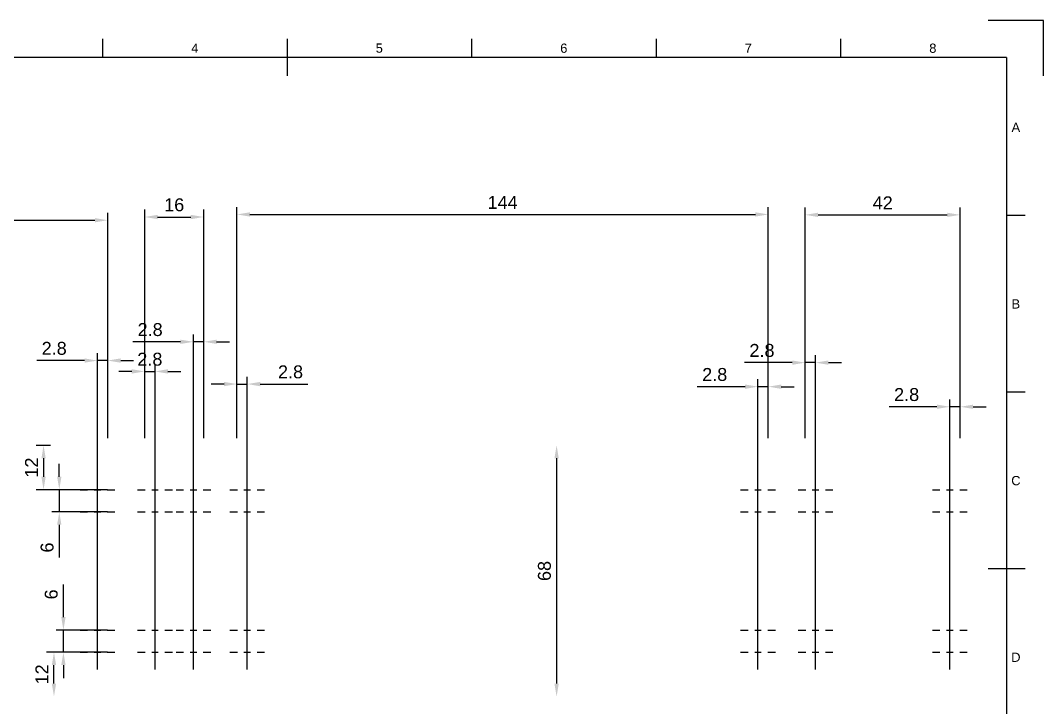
# Paper-space layout 'シート1' of a CAD drawing. Header units: millimetres. Extents: x 0 to 420, y 0 to 297.
# Drawn here: x 142.8 to 420, y 111 to 297 of the extents above; entities that cross this region are included whole.
import ezdxf
from ezdxf.enums import TextEntityAlignment as Align

# ---------------------------------------------------------------- set-up
doc = ezdxf.new("R2010")
doc.units = ezdxf.units.MM
doc.header["$LTSCALE"] = 0.75
doc.linetypes.add('CENTER2', pattern=[28.575, 19.05, -3.175, 3.175, -3.175])
for name, color, linetype, lineweight in [('Border', 7, 'Continuous', 25), ('Center Lines', 7, 'CENTER2', 25), ('Dimensions', 7, 'Continuous', 25)]:
    doc.layers.add(name, color=color, linetype=linetype, lineweight=lineweight)
doc.styles.add('FusionTitle', font='')
doc.styles.get("Standard").update_dxf_attribs({"font": 'arial.ttf'})
doc.styles.get('FusionTitle').set_extended_font_data('Arial Unicode MS')
doc.dimstyles.new('ISO-25', dxfattribs={"dimtxt": 3.5, "dimasz": 3.5, "dimexe": 2, "dimexo": 2, "dimgap": 1.5, "dimtad": 1, "dimzin": 12, "dimdsep": 46, "dimtxsty": 'Standard', "dimcen": 0, "dimclrd": 256, "dimclre": 256, "dimclrt": 256, "dimazin": 3, "dimtp": 0.1, "dimtm": 0.1, "dimtfac": 0.714, "dimtmove": 0, "dimatfit": 3, "dimfxl": 1, "dimtzin": 12, "dimarcsym": 0})

# ---------------------------------------------------------------- blocks, each defined once
blk = doc.blocks.new('ISO_A3_SHEET')
at = {"layer": 'Border'}
for p, q in [((420, 297), (405, 297)), ((420, 282), (420, 297)), ((165, 292), (165, 287)), ((215, 292), (215, 282)), ((265, 292), (265, 287)), ((315, 292), (315, 287)), ((365, 292), (365, 287)), ((410, 287), (20, 287)), ((410, 287), (410, 10)), ((415, 244.16666), (410, 244.16666)), ((415, 196.33333), (410, 196.33333)), ((415, 148.5), (405, 148.5))]:
    blk.add_line(p, q, dxfattribs=at)
at = {"layer": 'Border', "style": 'FusionTitle'}
for s, p in [('4', (190, 289.5)), ('5', (240, 289.5)), ('6', (290, 289.5)), ('7', (340, 289.5)), ('8', (390, 289.5)), ('A', (412.5, 268.08333)), ('B', (412.5, 220.25)), ('C', (412.5, 172.41667)), ('D', (412.5, 124.58334))]:
    blk.add_text(s, height=2.5, dxfattribs=at).set_placement(p, align=Align.MIDDLE)
blk = doc.blocks.new('*D21')
at = {"layer": 'Defpoints', "color": 0, "transparency": 16777216}
for p in [(397.42, 244.37), (355.42, 181.95), (397.42, 181.95)]:
    blk.add_point(p, dxfattribs=at)
at = {"layer": 'Dimensions', "lineweight": -2, "transparency": 16777216}
for p, q in [((355.42, 183.95), (355.42, 246.37)), ((358.92, 244.37), (393.92, 244.37)), ((397.42, 183.95), (397.42, 246.37))]:
    blk.add_line(p, q, dxfattribs=at)
at = {"layer": 'Dimensions', "transparency": 16777216}
for points in [[(358.92, 244.95), (358.92, 243.79), (355.42, 244.37)], [(393.92, 244.95), (393.92, 243.79), (397.42, 244.37)]]:
    blk.add_solid(points, dxfattribs=at)
at = {"layer": 'Dimensions', "transparency": 16777216, "insert": (376.42, 247.63), "char_height": 3.5, "attachment_point": 5}
blk.add_mtext('42', dxfattribs=at)
blk = doc.blocks.new('*D22')
at = {"layer": 'Defpoints', "color": 0, "transparency": 16777216}
for p in [(345.42, 244.48), (201.42, 181.95), (345.42, 181.95)]:
    blk.add_point(p, dxfattribs=at)
at = {"layer": 'Dimensions', "lineweight": -2, "transparency": 16777216}
for p, q in [((201.42, 183.95), (201.42, 246.48)), ((204.92, 244.48), (341.92, 244.48)), ((345.42, 183.95), (345.42, 246.48))]:
    blk.add_line(p, q, dxfattribs=at)
at = {"layer": 'Dimensions', "transparency": 16777216}
for points in [[(204.92, 245.07), (204.92, 243.9), (201.42, 244.48)], [(341.92, 245.07), (341.92, 243.9), (345.42, 244.48)]]:
    blk.add_solid(points, dxfattribs=at)
at = {"layer": 'Dimensions', "transparency": 16777216, "insert": (273.42, 247.74), "char_height": 3.5, "attachment_point": 5}
blk.add_mtext('144', dxfattribs=at)
blk = doc.blocks.new('*D23')
at = {"layer": 'Defpoints', "color": 0, "transparency": 16777216}
for p in [(192.42, 243.79), (176.42, 181.95), (192.42, 181.95)]:
    blk.add_point(p, dxfattribs=at)
at = {"layer": 'Dimensions', "lineweight": -2, "transparency": 16777216}
for p, q in [((176.42, 183.95), (176.42, 245.79)), ((192.42, 183.95), (192.42, 245.79)), ((179.92, 243.79), (188.92, 243.79))]:
    blk.add_line(p, q, dxfattribs=at)
at = {"layer": 'Dimensions', "transparency": 16777216}
for points in [[(179.92, 244.37), (179.92, 243.2), (176.42, 243.79)], [(188.92, 244.37), (188.92, 243.2), (192.42, 243.79)]]:
    blk.add_solid(points, dxfattribs=at)
at = {"layer": 'Dimensions', "transparency": 16777216, "insert": (184.42, 247.07), "char_height": 3.5, "attachment_point": 5}
blk.add_mtext('16', dxfattribs=at)
blk = doc.blocks.new('*D25')
at = {"layer": 'Defpoints', "color": 0, "transparency": 16777216}
for p in [(166.42, 242.92), (26.42, 181.95), (166.42, 181.95)]:
    blk.add_point(p, dxfattribs=at)
at = {"layer": 'Dimensions', "lineweight": -2, "transparency": 16777216}
for p, q in [((26.42, 183.95), (26.42, 244.92)), ((166.42, 183.95), (166.42, 244.92)), ((29.92, 242.92), (162.92, 242.92))]:
    blk.add_line(p, q, dxfattribs=at)
at = {"layer": 'Dimensions', "transparency": 16777216}
for points in [[(29.92, 243.5), (29.92, 242.34), (26.42, 242.92)], [(162.92, 243.5), (162.92, 242.34), (166.42, 242.92)]]:
    blk.add_solid(points, dxfattribs=at)
at = {"layer": 'Dimensions', "transparency": 16777216, "insert": (96.42, 246.21), "char_height": 3.5, "attachment_point": 5}
blk.add_mtext('140', dxfattribs=at)
blk = doc.blocks.new('*U29')
at = {"layer": 'Center Lines', "color": 0, "ltscale": 0.75, "transparency": 16777216}
for p, q in [((0, 2.68), (0, 4.7)), ((-4.7, 0), (-2.68, 0)), ((2.68, 0), (4.7, 0)), ((0, -4.7), (0, -2.68))]:
    blk.add_line(p, q, dxfattribs=at)
at = {"layer": 'Center Lines', "color": 0, "linetype": 'Continuous', "ltscale": 0.75, "transparency": 16777216}
for p, q in [((-0.89, 0), (0.89, 0)), ((0, -0.89), (0, 0.89))]:
    blk.add_line(p, q, dxfattribs=at)
blk = doc.blocks.new('*U30')
at = {"layer": 'Center Lines', "color": 0, "ltscale": 0.75, "transparency": 16777216}
for p, q in [((0, 2.68), (0, 4.7)), ((-4.7, 0), (-2.68, 0)), ((2.68, 0), (4.7, 0)), ((0, -4.7), (0, -2.68))]:
    blk.add_line(p, q, dxfattribs=at)
at = {"layer": 'Center Lines', "color": 0, "linetype": 'Continuous', "ltscale": 0.75, "transparency": 16777216}
for p, q in [((-0.89, 0), (0.89, 0)), ((0, -0.89), (0, 0.89))]:
    blk.add_line(p, q, dxfattribs=at)
blk = doc.blocks.new('*U31')
at = {"layer": 'Center Lines', "color": 0, "ltscale": 0.75, "transparency": 16777216}
for p, q in [((0, 2.68), (0, 4.7)), ((-4.7, 0), (-2.68, 0)), ((2.68, 0), (4.7, 0)), ((0, -4.7), (0, -2.68))]:
    blk.add_line(p, q, dxfattribs=at)
at = {"layer": 'Center Lines', "color": 0, "linetype": 'Continuous', "ltscale": 0.75, "transparency": 16777216}
for p, q in [((-0.89, 0), (0.89, 0)), ((0, -0.89), (0, 0.89))]:
    blk.add_line(p, q, dxfattribs=at)
blk = doc.blocks.new('*U32')
at = {"layer": 'Center Lines', "color": 0, "ltscale": 0.75, "transparency": 16777216}
for p, q in [((0, 2.68), (0, 4.7)), ((-4.7, 0), (-2.68, 0)), ((2.68, 0), (4.7, 0)), ((0, -4.7), (0, -2.68))]:
    blk.add_line(p, q, dxfattribs=at)
at = {"layer": 'Center Lines', "color": 0, "linetype": 'Continuous', "ltscale": 0.75, "transparency": 16777216}
for p, q in [((-0.89, 0), (0.89, 0)), ((0, -0.89), (0, 0.89))]:
    blk.add_line(p, q, dxfattribs=at)
blk = doc.blocks.new('*U33')
at = {"layer": 'Center Lines', "color": 0, "ltscale": 0.75, "transparency": 16777216}
for p, q in [((0, 2.68), (0, 4.7)), ((-4.7, 0), (-2.68, 0)), ((2.68, 0), (4.7, 0)), ((0, -4.7), (0, -2.68))]:
    blk.add_line(p, q, dxfattribs=at)
at = {"layer": 'Center Lines', "color": 0, "linetype": 'Continuous', "ltscale": 0.75, "transparency": 16777216}
for p, q in [((-0.89, 0), (0.89, 0)), ((0, -0.89), (0, 0.89))]:
    blk.add_line(p, q, dxfattribs=at)
blk = doc.blocks.new('*U34')
at = {"layer": 'Center Lines', "color": 0, "ltscale": 0.75, "transparency": 16777216}
for p, q in [((0, 2.68), (0, 4.7)), ((-4.7, 0), (-2.68, 0)), ((2.68, 0), (4.7, 0)), ((0, -4.7), (0, -2.68))]:
    blk.add_line(p, q, dxfattribs=at)
at = {"layer": 'Center Lines', "color": 0, "linetype": 'Continuous', "ltscale": 0.75, "transparency": 16777216}
for p, q in [((-0.89, 0), (0.89, 0)), ((0, -0.89), (0, 0.89))]:
    blk.add_line(p, q, dxfattribs=at)
blk = doc.blocks.new('*U38')
at = {"layer": 'Center Lines', "color": 0, "ltscale": 0.75, "transparency": 16777216}
for p, q in [((0, 2.68), (0, 4.7)), ((-4.7, 0), (-2.68, 0)), ((2.68, 0), (4.7, 0)), ((0, -4.7), (0, -2.68))]:
    blk.add_line(p, q, dxfattribs=at)
at = {"layer": 'Center Lines', "color": 0, "linetype": 'Continuous', "ltscale": 0.75, "transparency": 16777216}
for p, q in [((-0.89, 0), (0.89, 0)), ((0, -0.89), (0, 0.89))]:
    blk.add_line(p, q, dxfattribs=at)
blk = doc.blocks.new('*U39')
at = {"layer": 'Center Lines', "color": 0, "ltscale": 0.75, "transparency": 16777216}
for p, q in [((0, 2.68), (0, 4.7)), ((-4.7, 0), (-2.68, 0)), ((2.68, 0), (4.7, 0)), ((0, -4.7), (0, -2.68))]:
    blk.add_line(p, q, dxfattribs=at)
at = {"layer": 'Center Lines', "color": 0, "linetype": 'Continuous', "ltscale": 0.75, "transparency": 16777216}
for p, q in [((-0.89, 0), (0.89, 0)), ((0, -0.89), (0, 0.89))]:
    blk.add_line(p, q, dxfattribs=at)
blk = doc.blocks.new('*U40')
at = {"layer": 'Center Lines', "color": 0, "ltscale": 0.75, "transparency": 16777216}
for p, q in [((0, 2.68), (0, 4.7)), ((-4.7, 0), (-2.68, 0)), ((2.68, 0), (4.7, 0)), ((0, -4.7), (0, -2.68))]:
    blk.add_line(p, q, dxfattribs=at)
at = {"layer": 'Center Lines', "color": 0, "linetype": 'Continuous', "ltscale": 0.75, "transparency": 16777216}
for p, q in [((-0.89, 0), (0.89, 0)), ((0, -0.89), (0, 0.89))]:
    blk.add_line(p, q, dxfattribs=at)
blk = doc.blocks.new('*U41')
at = {"layer": 'Center Lines', "color": 0, "ltscale": 0.75, "transparency": 16777216}
for p, q in [((0, 2.68), (0, 4.7)), ((-4.7, 0), (-2.68, 0)), ((2.68, 0), (4.7, 0)), ((0, -4.7), (0, -2.68))]:
    blk.add_line(p, q, dxfattribs=at)
at = {"layer": 'Center Lines', "color": 0, "linetype": 'Continuous', "ltscale": 0.75, "transparency": 16777216}
for p, q in [((-0.89, 0), (0.89, 0)), ((0, -0.89), (0, 0.89))]:
    blk.add_line(p, q, dxfattribs=at)
blk = doc.blocks.new('*U42')
at = {"layer": 'Center Lines', "color": 0, "ltscale": 0.75, "transparency": 16777216}
for p, q in [((0, 2.68), (0, 4.7)), ((-4.7, 0), (-2.68, 0)), ((2.68, 0), (4.7, 0)), ((0, -4.7), (0, -2.68))]:
    blk.add_line(p, q, dxfattribs=at)
at = {"layer": 'Center Lines', "color": 0, "linetype": 'Continuous', "ltscale": 0.75, "transparency": 16777216}
for p, q in [((-0.89, 0), (0.89, 0)), ((0, -0.89), (0, 0.89))]:
    blk.add_line(p, q, dxfattribs=at)
blk = doc.blocks.new('*U43')
at = {"layer": 'Center Lines', "color": 0, "ltscale": 0.75, "transparency": 16777216}
for p, q in [((0, 2.68), (0, 4.7)), ((-4.7, 0), (-2.68, 0)), ((2.68, 0), (4.7, 0)), ((0, -4.7), (0, -2.68))]:
    blk.add_line(p, q, dxfattribs=at)
at = {"layer": 'Center Lines', "color": 0, "linetype": 'Continuous', "ltscale": 0.75, "transparency": 16777216}
for p, q in [((-0.89, 0), (0.89, 0)), ((0, -0.89), (0, 0.89))]:
    blk.add_line(p, q, dxfattribs=at)
blk = doc.blocks.new('*U44')
at = {"layer": 'Center Lines', "color": 0, "ltscale": 0.75, "transparency": 16777216}
for p, q in [((0, 2.68), (0, 4.7)), ((-4.7, 0), (-2.68, 0)), ((2.68, 0), (4.7, 0)), ((0, -4.7), (0, -2.68))]:
    blk.add_line(p, q, dxfattribs=at)
at = {"layer": 'Center Lines', "color": 0, "linetype": 'Continuous', "ltscale": 0.75, "transparency": 16777216}
for p, q in [((-0.89, 0), (0.89, 0)), ((0, -0.89), (0, 0.89))]:
    blk.add_line(p, q, dxfattribs=at)
blk = doc.blocks.new('*U45')
at = {"layer": 'Center Lines', "color": 0, "ltscale": 0.75, "transparency": 16777216}
for p, q in [((0, 2.68), (0, 4.7)), ((-4.7, 0), (-2.68, 0)), ((2.68, 0), (4.7, 0)), ((0, -4.7), (0, -2.68))]:
    blk.add_line(p, q, dxfattribs=at)
at = {"layer": 'Center Lines', "color": 0, "linetype": 'Continuous', "ltscale": 0.75, "transparency": 16777216}
for p, q in [((-0.89, 0), (0.89, 0)), ((0, -0.89), (0, 0.89))]:
    blk.add_line(p, q, dxfattribs=at)
blk = doc.blocks.new('*U46')
at = {"layer": 'Center Lines', "color": 0, "ltscale": 0.75, "transparency": 16777216}
for p, q in [((0, 2.68), (0, 4.7)), ((-4.7, 0), (-2.68, 0)), ((2.68, 0), (4.7, 0)), ((0, -4.7), (0, -2.68))]:
    blk.add_line(p, q, dxfattribs=at)
at = {"layer": 'Center Lines', "color": 0, "linetype": 'Continuous', "ltscale": 0.75, "transparency": 16777216}
for p, q in [((-0.89, 0), (0.89, 0)), ((0, -0.89), (0, 0.89))]:
    blk.add_line(p, q, dxfattribs=at)
blk = doc.blocks.new('*U47')
at = {"layer": 'Center Lines', "color": 0, "ltscale": 0.75, "transparency": 16777216}
for p, q in [((0, 2.68), (0, 4.7)), ((-4.7, 0), (-2.68, 0)), ((2.68, 0), (4.7, 0)), ((0, -4.7), (0, -2.68))]:
    blk.add_line(p, q, dxfattribs=at)
at = {"layer": 'Center Lines', "color": 0, "linetype": 'Continuous', "ltscale": 0.75, "transparency": 16777216}
for p, q in [((-0.89, 0), (0.89, 0)), ((0, -0.89), (0, 0.89))]:
    blk.add_line(p, q, dxfattribs=at)
blk = doc.blocks.new('*U48')
at = {"layer": 'Center Lines', "color": 0, "ltscale": 0.75, "transparency": 16777216}
for p, q in [((0, 2.68), (0, 4.7)), ((-4.7, 0), (-2.68, 0)), ((2.68, 0), (4.7, 0)), ((0, -4.7), (0, -2.68))]:
    blk.add_line(p, q, dxfattribs=at)
at = {"layer": 'Center Lines', "color": 0, "linetype": 'Continuous', "ltscale": 0.75, "transparency": 16777216}
for p, q in [((-0.89, 0), (0.89, 0)), ((0, -0.89), (0, 0.89))]:
    blk.add_line(p, q, dxfattribs=at)
blk = doc.blocks.new('*U49')
at = {"layer": 'Center Lines', "color": 0, "ltscale": 0.75, "transparency": 16777216}
for p, q in [((0, 2.68), (0, 4.7)), ((-4.7, 0), (-2.68, 0)), ((2.68, 0), (4.7, 0)), ((0, -4.7), (0, -2.68))]:
    blk.add_line(p, q, dxfattribs=at)
at = {"layer": 'Center Lines', "color": 0, "linetype": 'Continuous', "ltscale": 0.75, "transparency": 16777216}
for p, q in [((-0.89, 0), (0.89, 0)), ((0, -0.89), (0, 0.89))]:
    blk.add_line(p, q, dxfattribs=at)
blk = doc.blocks.new('*U50')
at = {"layer": 'Center Lines', "color": 0, "ltscale": 0.75, "transparency": 16777216}
for p, q in [((0, 2.68), (0, 4.7)), ((-4.7, 0), (-2.68, 0)), ((2.68, 0), (4.7, 0)), ((0, -4.7), (0, -2.68))]:
    blk.add_line(p, q, dxfattribs=at)
at = {"layer": 'Center Lines', "color": 0, "linetype": 'Continuous', "ltscale": 0.75, "transparency": 16777216}
for p, q in [((-0.89, 0), (0.89, 0)), ((0, -0.89), (0, 0.89))]:
    blk.add_line(p, q, dxfattribs=at)
blk = doc.blocks.new('*U51')
at = {"layer": 'Center Lines', "color": 0, "ltscale": 0.75, "transparency": 16777216}
for p, q in [((0, 2.68), (0, 4.7)), ((-4.7, 0), (-2.68, 0)), ((2.68, 0), (4.7, 0)), ((0, -4.7), (0, -2.68))]:
    blk.add_line(p, q, dxfattribs=at)
at = {"layer": 'Center Lines', "color": 0, "linetype": 'Continuous', "ltscale": 0.75, "transparency": 16777216}
for p, q in [((-0.89, 0), (0.89, 0)), ((0, -0.89), (0, 0.89))]:
    blk.add_line(p, q, dxfattribs=at)
blk = doc.blocks.new('*U52')
at = {"layer": 'Center Lines', "color": 0, "ltscale": 0.75, "transparency": 16777216}
for p, q in [((0, 2.68), (0, 4.7)), ((-4.7, 0), (-2.68, 0)), ((2.68, 0), (4.7, 0)), ((0, -4.7), (0, -2.68))]:
    blk.add_line(p, q, dxfattribs=at)
at = {"layer": 'Center Lines', "color": 0, "linetype": 'Continuous', "ltscale": 0.75, "transparency": 16777216}
for p, q in [((-0.89, 0), (0.89, 0)), ((0, -0.89), (0, 0.89))]:
    blk.add_line(p, q, dxfattribs=at)
blk = doc.blocks.new('*U53')
at = {"layer": 'Center Lines', "color": 0, "ltscale": 0.75, "transparency": 16777216}
for p, q in [((0, 2.68), (0, 4.7)), ((-4.7, 0), (-2.68, 0)), ((2.68, 0), (4.7, 0)), ((0, -4.7), (0, -2.68))]:
    blk.add_line(p, q, dxfattribs=at)
at = {"layer": 'Center Lines', "color": 0, "linetype": 'Continuous', "ltscale": 0.75, "transparency": 16777216}
for p, q in [((-0.89, 0), (0.89, 0)), ((0, -0.89), (0, 0.89))]:
    blk.add_line(p, q, dxfattribs=at)
blk = doc.blocks.new('*U54')
at = {"layer": 'Center Lines', "color": 0, "ltscale": 0.75, "transparency": 16777216}
for p, q in [((0, 2.68), (0, 4.7)), ((-4.7, 0), (-2.68, 0)), ((2.68, 0), (4.7, 0)), ((0, -4.7), (0, -2.68))]:
    blk.add_line(p, q, dxfattribs=at)
at = {"layer": 'Center Lines', "color": 0, "linetype": 'Continuous', "ltscale": 0.75, "transparency": 16777216}
for p, q in [((-0.89, 0), (0.89, 0)), ((0, -0.89), (0, 0.89))]:
    blk.add_line(p, q, dxfattribs=at)
blk = doc.blocks.new('*U55')
at = {"layer": 'Center Lines', "color": 0, "ltscale": 0.75, "transparency": 16777216}
for p, q in [((0, 2.68), (0, 4.7)), ((-4.7, 0), (-2.68, 0)), ((2.68, 0), (4.7, 0)), ((0, -4.7), (0, -2.68))]:
    blk.add_line(p, q, dxfattribs=at)
at = {"layer": 'Center Lines', "color": 0, "linetype": 'Continuous', "ltscale": 0.75, "transparency": 16777216}
for p, q in [((-0.89, 0), (0.89, 0)), ((0, -0.89), (0, 0.89))]:
    blk.add_line(p, q, dxfattribs=at)
blk = doc.blocks.new('*U56')
at = {"layer": 'Center Lines', "color": 0, "ltscale": 0.75, "transparency": 16777216}
for p, q in [((0, 2.68), (0, 4.7)), ((-4.7, 0), (-2.68, 0)), ((2.68, 0), (4.7, 0)), ((0, -4.7), (0, -2.68))]:
    blk.add_line(p, q, dxfattribs=at)
at = {"layer": 'Center Lines', "color": 0, "linetype": 'Continuous', "ltscale": 0.75, "transparency": 16777216}
for p, q in [((-0.89, 0), (0.89, 0)), ((0, -0.89), (0, 0.89))]:
    blk.add_line(p, q, dxfattribs=at)
blk = doc.blocks.new('*U57')
at = {"layer": 'Center Lines', "color": 0, "ltscale": 0.75, "transparency": 16777216}
for p, q in [((0, 2.68), (0, 4.7)), ((-4.7, 0), (-2.68, 0)), ((2.68, 0), (4.7, 0)), ((0, -4.7), (0, -2.68))]:
    blk.add_line(p, q, dxfattribs=at)
at = {"layer": 'Center Lines', "color": 0, "linetype": 'Continuous', "ltscale": 0.75, "transparency": 16777216}
for p, q in [((-0.89, 0), (0.89, 0)), ((0, -0.89), (0, 0.89))]:
    blk.add_line(p, q, dxfattribs=at)
blk = doc.blocks.new('*U58')
at = {"layer": 'Center Lines', "color": 0, "ltscale": 0.75, "transparency": 16777216}
for p, q in [((0, 2.68), (0, 4.7)), ((-4.7, 0), (-2.68, 0)), ((2.68, 0), (4.7, 0)), ((0, -4.7), (0, -2.68))]:
    blk.add_line(p, q, dxfattribs=at)
at = {"layer": 'Center Lines', "color": 0, "linetype": 'Continuous', "ltscale": 0.75, "transparency": 16777216}
for p, q in [((-0.89, 0), (0.89, 0)), ((0, -0.89), (0, 0.89))]:
    blk.add_line(p, q, dxfattribs=at)
blk = doc.blocks.new('*U59')
at = {"layer": 'Center Lines', "color": 0, "ltscale": 0.75, "transparency": 16777216}
for p, q in [((0, 2.68), (0, 4.7)), ((-4.7, 0), (-2.68, 0)), ((2.68, 0), (4.7, 0)), ((0, -4.7), (0, -2.68))]:
    blk.add_line(p, q, dxfattribs=at)
at = {"layer": 'Center Lines', "color": 0, "linetype": 'Continuous', "ltscale": 0.75, "transparency": 16777216}
for p, q in [((-0.89, 0), (0.89, 0)), ((0, -0.89), (0, 0.89))]:
    blk.add_line(p, q, dxfattribs=at)
blk = doc.blocks.new('*D60')
at = {"layer": 'Defpoints', "color": 0, "transparency": 16777216}
for p in [(355.42, 204.36), (355.42, 181.95), (358.22, 121.25)]:
    blk.add_point(p, dxfattribs=at)
at = {"layer": 'Dimensions', "lineweight": -2, "transparency": 16777216}
for p, q in [((355.42, 183.95), (355.42, 206.36)), ((358.22, 123.25), (358.22, 206.36)), ((351.92, 204.36), (338.98, 204.36)), ((358.22, 204.36), (355.42, 204.36)), ((361.72, 204.36), (365.22, 204.36))]:
    blk.add_line(p, q, dxfattribs=at)
at = {"layer": 'Dimensions', "transparency": 16777216}
for points in [[(351.92, 204.94), (351.92, 203.77), (355.42, 204.36)], [(361.72, 204.94), (361.72, 203.77), (358.22, 204.36)]]:
    blk.add_solid(points, dxfattribs=at)
at = {"layer": 'Dimensions', "transparency": 16777216, "insert": (343.7, 207.64), "char_height": 3.5, "attachment_point": 5}
blk.add_mtext('2.8', dxfattribs=at)
blk = doc.blocks.new('*D61')
at = {"layer": 'Defpoints', "color": 0, "transparency": 16777216}
for p in [(342.62, 197.85), (345.42, 181.95), (342.62, 121.25)]:
    blk.add_point(p, dxfattribs=at)
at = {"layer": 'Dimensions', "lineweight": -2, "transparency": 16777216}
for p, q in [((342.62, 123.25), (342.62, 199.85)), ((345.42, 183.95), (345.42, 199.85)), ((339.12, 197.85), (326.18, 197.85)), ((345.42, 197.85), (342.62, 197.85)), ((348.92, 197.85), (352.42, 197.85))]:
    blk.add_line(p, q, dxfattribs=at)
at = {"layer": 'Dimensions', "transparency": 16777216}
for points in [[(339.12, 198.43), (339.12, 197.26), (342.62, 197.85)], [(348.92, 198.43), (348.92, 197.26), (345.42, 197.85)]]:
    blk.add_solid(points, dxfattribs=at)
at = {"layer": 'Dimensions', "transparency": 16777216, "insert": (330.9, 201.13), "char_height": 3.5, "attachment_point": 5}
blk.add_mtext('2.8', dxfattribs=at)
blk = doc.blocks.new('*D62')
at = {"layer": 'Defpoints', "color": 0, "transparency": 16777216}
for p in [(204.22, 198.56), (201.42, 181.95), (204.22, 121.25)]:
    blk.add_point(p, dxfattribs=at)
at = {"layer": 'Dimensions', "lineweight": -2, "transparency": 16777216}
for p, q in [((201.42, 183.95), (201.42, 200.56)), ((204.22, 123.25), (204.22, 200.56)), ((197.92, 198.56), (194.42, 198.56)), ((201.42, 198.56), (204.22, 198.56)), ((207.72, 198.56), (220.66, 198.56))]:
    blk.add_line(p, q, dxfattribs=at)
at = {"layer": 'Dimensions', "transparency": 16777216}
for points in [[(197.92, 199.14), (197.92, 197.97), (201.42, 198.56)], [(207.72, 199.14), (207.72, 197.97), (204.22, 198.56)]]:
    blk.add_solid(points, dxfattribs=at)
at = {"layer": 'Dimensions', "transparency": 16777216, "insert": (215.94, 201.84), "char_height": 3.5, "attachment_point": 5}
blk.add_mtext('2.8', dxfattribs=at)
blk = doc.blocks.new('*D63')
at = {"layer": 'Defpoints', "color": 0, "transparency": 16777216}
for p in [(189.62, 210), (192.42, 181.95), (189.62, 121.25)]:
    blk.add_point(p, dxfattribs=at)
at = {"layer": 'Dimensions', "lineweight": -2, "transparency": 16777216}
for p, q in [((189.62, 123.25), (189.62, 212)), ((192.42, 183.95), (192.42, 212)), ((186.12, 210), (173.18, 210)), ((192.42, 210), (189.62, 210)), ((195.92, 210), (199.42, 210))]:
    blk.add_line(p, q, dxfattribs=at)
at = {"layer": 'Dimensions', "transparency": 16777216}
for points in [[(186.12, 210.58), (186.12, 209.42), (189.62, 210)], [(195.92, 210.58), (195.92, 209.42), (192.42, 210)]]:
    blk.add_solid(points, dxfattribs=at)
at = {"layer": 'Dimensions', "transparency": 16777216, "insert": (177.9, 213.29), "char_height": 3.5, "attachment_point": 5}
blk.add_mtext('2.8', dxfattribs=at)
blk = doc.blocks.new('*D64')
at = {"layer": 'Defpoints', "color": 0, "transparency": 16777216}
for p in [(179.22, 201.98), (176.42, 181.95), (179.22, 121.25)]:
    blk.add_point(p, dxfattribs=at)
at = {"layer": 'Dimensions', "lineweight": -2, "transparency": 16777216}
for p, q in [((176.42, 183.95), (176.42, 203.98)), ((179.22, 123.25), (179.22, 203.98)), ((172.92, 201.98), (169.42, 201.98)), ((176.42, 201.98), (179.22, 201.98)), ((182.72, 201.98), (186.22, 201.98))]:
    blk.add_line(p, q, dxfattribs=at)
at = {"layer": 'Dimensions', "transparency": 16777216}
for points in [[(172.92, 202.57), (172.92, 201.4), (176.42, 201.98)], [(182.72, 202.57), (182.72, 201.4), (179.22, 201.98)]]:
    blk.add_solid(points, dxfattribs=at)
at = {"layer": 'Dimensions', "transparency": 16777216, "insert": (177.82, 205.27), "char_height": 3.5, "attachment_point": 5}
blk.add_mtext('2.8', dxfattribs=at)
blk = doc.blocks.new('*D65')
at = {"layer": 'Defpoints', "color": 0, "transparency": 16777216}
for p in [(163.62, 204.92), (166.42, 181.95), (163.62, 121.25)]:
    blk.add_point(p, dxfattribs=at)
at = {"layer": 'Dimensions', "lineweight": -2, "transparency": 16777216}
for p, q in [((163.62, 123.25), (163.62, 206.92)), ((166.42, 183.95), (166.42, 206.92)), ((160.12, 204.92), (147.18, 204.92)), ((166.42, 204.92), (163.62, 204.92)), ((169.92, 204.92), (173.42, 204.92))]:
    blk.add_line(p, q, dxfattribs=at)
at = {"layer": 'Dimensions', "transparency": 16777216}
for points in [[(160.12, 205.51), (160.12, 204.34), (163.62, 204.92)], [(169.92, 205.51), (169.92, 204.34), (166.42, 204.92)]]:
    blk.add_solid(points, dxfattribs=at)
at = {"layer": 'Dimensions', "transparency": 16777216, "insert": (151.9, 208.21), "char_height": 3.5, "attachment_point": 5}
blk.add_mtext('2.8', dxfattribs=at)
blk = doc.blocks.new('*D70')
at = {"layer": 'Defpoints', "color": 0, "transparency": 16777216}
for p in [(394.62, 192.41), (397.42, 181.95), (394.62, 121.25)]:
    blk.add_point(p, dxfattribs=at)
at = {"layer": 'Dimensions', "lineweight": -2, "transparency": 16777216}
for p, q in [((394.62, 123.25), (394.62, 194.41)), ((397.42, 183.95), (397.42, 194.41)), ((391.12, 192.41), (378.18, 192.41)), ((397.42, 192.41), (394.62, 192.41)), ((400.92, 192.41), (404.42, 192.41))]:
    blk.add_line(p, q, dxfattribs=at)
at = {"layer": 'Dimensions', "transparency": 16777216}
for points in [[(391.12, 192.99), (391.12, 191.83), (394.62, 192.41)], [(400.92, 192.99), (400.92, 191.83), (397.42, 192.41)]]:
    blk.add_solid(points, dxfattribs=at)
at = {"layer": 'Dimensions', "transparency": 16777216, "insert": (382.9, 195.7), "char_height": 3.5, "attachment_point": 5}
blk.add_mtext('2.8', dxfattribs=at)
blk = doc.blocks.new('*D73')
at = {"layer": 'Defpoints', "color": 0, "transparency": 16777216}
for p in [(152.9, 181.95), (149.02, 169.95), (158.92, 169.95)]:
    blk.add_point(p, dxfattribs=at)
at = {"layer": 'Dimensions', "lineweight": -2, "transparency": 16777216}
for p, q in [((150.9, 181.95), (147.02, 181.95)), ((149.02, 178.45), (149.02, 173.45)), ((156.92, 169.95), (147.02, 169.95))]:
    blk.add_line(p, q, dxfattribs=at)
at = {"layer": 'Dimensions', "transparency": 16777216}
for points in [[(148.44, 178.45), (149.6, 178.45), (149.02, 181.95)], [(148.44, 173.45), (149.6, 173.45), (149.02, 169.95)]]:
    blk.add_solid(points, dxfattribs=at)
at = {"layer": 'Dimensions', "transparency": 16777216, "insert": (145.76, 175.95), "char_height": 3.5, "attachment_point": 5, "rotation": 90}
blk.add_mtext('12', dxfattribs=at)
blk = doc.blocks.new('*D74')
at = {"layer": 'Defpoints', "color": 0, "transparency": 16777216}
for p in [(168.32, 169.95), (153.28, 163.95), (168.32, 163.95)]:
    blk.add_point(p, dxfattribs=at)
at = {"layer": 'Dimensions', "lineweight": -2, "transparency": 16777216}
for p, q in [((153.28, 173.45), (153.28, 176.95)), ((166.32, 169.95), (151.28, 169.95)), ((153.28, 169.95), (153.28, 163.95)), ((166.32, 163.95), (151.28, 163.95)), ((153.28, 160.45), (153.28, 151.64))]:
    blk.add_line(p, q, dxfattribs=at)
at = {"layer": 'Dimensions', "transparency": 16777216}
for points in [[(152.69, 173.45), (153.86, 173.45), (153.28, 169.95)], [(152.69, 160.45), (153.86, 160.45), (153.28, 163.95)]]:
    blk.add_solid(points, dxfattribs=at)
at = {"layer": 'Dimensions', "transparency": 16777216, "insert": (149.99, 154.3), "char_height": 3.5, "attachment_point": 5, "rotation": 90}
blk.add_mtext('6', dxfattribs=at)
blk = doc.blocks.new('*D75')
at = {"layer": 'Defpoints', "color": 0, "transparency": 16777216}
for p in [(151.84, 125.95), (168.32, 125.95), (151.84, 113.95)]:
    blk.add_point(p, dxfattribs=at)
at = {"layer": 'Dimensions', "lineweight": -2, "transparency": 16777216}
for p, q in [((166.32, 125.95), (149.84, 125.95)), ((151.84, 117.45), (151.84, 122.45))]:
    blk.add_line(p, q, dxfattribs=at)
at = {"layer": 'Dimensions', "transparency": 16777216}
for points in [[(151.25, 122.45), (152.42, 122.45), (151.84, 125.95)], [(151.25, 117.45), (152.42, 117.45), (151.84, 113.95)]]:
    blk.add_solid(points, dxfattribs=at)
at = {"layer": 'Dimensions', "transparency": 16777216, "insert": (148.58, 119.95), "char_height": 3.5, "attachment_point": 5, "rotation": 90}
blk.add_mtext('12', dxfattribs=at)
blk = doc.blocks.new('*D76')
at = {"layer": 'Defpoints', "color": 0, "transparency": 16777216}
for p in [(154.4, 131.95), (168.32, 131.95), (168.32, 125.95)]:
    blk.add_point(p, dxfattribs=at)
at = {"layer": 'Dimensions', "lineweight": -2, "transparency": 16777216}
for p, q in [((154.4, 135.45), (154.4, 144.26)), ((166.32, 131.95), (152.4, 131.95)), ((154.4, 125.95), (154.4, 131.95)), ((166.32, 125.95), (152.4, 125.95)), ((154.4, 122.45), (154.4, 118.95))]:
    blk.add_line(p, q, dxfattribs=at)
at = {"layer": 'Dimensions', "transparency": 16777216}
for points in [[(153.82, 135.45), (154.98, 135.45), (154.4, 131.95)], [(153.82, 122.45), (154.98, 122.45), (154.4, 125.95)]]:
    blk.add_solid(points, dxfattribs=at)
at = {"layer": 'Dimensions', "transparency": 16777216, "insert": (151.11, 141.61), "char_height": 3.5, "attachment_point": 5, "rotation": 90}
blk.add_mtext('6', dxfattribs=at)
blk = doc.blocks.new('*D77')
at = {"layer": 'Defpoints', "color": 0, "transparency": 16777216}
for p in [(288.05, 181.95), (288.05, 113.95), (288.05, 113.95)]:
    blk.add_point(p, dxfattribs=at)
at = {"layer": 'Dimensions', "lineweight": -2, "transparency": 16777216}
blk.add_line((288.05, 178.45), (288.05, 117.45), dxfattribs=at)
at = {"layer": 'Dimensions', "transparency": 16777216}
for points in [[(287.46, 178.45), (288.63, 178.45), (288.05, 181.95)], [(287.46, 117.45), (288.63, 117.45), (288.05, 113.95)]]:
    blk.add_solid(points, dxfattribs=at)
at = {"layer": 'Dimensions', "transparency": 16777216, "insert": (284.76, 147.95), "char_height": 3.5, "attachment_point": 5, "rotation": 90}
blk.add_mtext('68', dxfattribs=at)

psp = doc.layouts.new('シート1')

# ---------------------------------------------------------------- block references
at = {"layer": 'Border'}
psp.add_blockref('ISO_A3_SHEET', (0, 0), dxfattribs=at)
at = {"layer": 'Center Lines', "ltscale": 0.75}
for name, p in [('*U29', (163.62, 169.952)), ('*U32', (179.22, 169.952)), ('*U33', (189.62, 169.952)), ('*U44', (204.22, 169.952)), ('*U51', (342.62, 169.952)), ('*U52', (358.22, 169.952)), ('*U59', (394.62, 169.952)), ('*U30', (163.62, 163.952)), ('*U31', (179.22, 163.952)), ('*U34', (189.62, 163.952)), ('*U45', (204.22, 163.952)), ('*U50', (342.62, 163.952)), ('*U53', (358.22, 163.952)), ('*U58', (394.62, 163.952)), ('*U38', (163.62, 131.952)), ('*U40', (179.22, 131.952)), ('*U43', (189.62, 131.952)), ('*U46', (204.22, 131.952)), ('*U49', (342.62, 131.952)), ('*U54', (358.22, 131.952)), ('*U57', (394.62, 131.952)), ('*U39', (163.62, 125.952)), ('*U41', (179.22, 125.952)), ('*U42', (189.62, 125.952)), ('*U47', (204.22, 125.952)), ('*U48', (342.62, 125.952)), ('*U55', (358.22, 125.952)), ('*U56', (394.62, 125.952))]:
    psp.add_blockref(name, p, dxfattribs=at)

# ---------------------------------------------------------------- dimensions: what is measured, and where the dimension line sits
at = {"layer": 'Dimensions'}
for base, p1, p2, picture, middle in [((345.42, 244.484), (201.42, 181.952), (345.42, 181.952), '*D22', (273.42, 247.741)), ((166.42, 242.92), (26.42, 181.952), (166.42, 181.952), '*D25', (96.42, 246.207)), ((192.42, 243.786), (176.42, 181.952), (192.42, 181.952), '*D23', (184.42, 247.074)), ((355.42, 204.356), (358.22, 121.252), (355.42, 181.952), '*D60', (343.701, 207.643)), ((204.22, 198.555), (201.42, 181.952), (204.22, 121.252), '*D62', (215.94, 201.842))]:
    dim = psp.add_linear_dim(base=base, p1=p1, p2=p2, dimstyle='ISO-25', override={"dimlfac": -1, "dimclrd": 256, "dimclre": 256}, dxfattribs=at)
    dim.commit()
    dim.dimension.update_dxf_attribs({"geometry": picture, "text_midpoint": middle})
for base, p1, p2, picture, middle in [((397.42, 244.369), (355.42, 181.952), (397.42, 181.952), '*D21', (376.42, 244.369)), ((179.22, 201.984), (176.42, 181.952), (179.22, 121.252), '*D64', (177.82, 201.984))]:
    dim = psp.add_linear_dim(base=base, p1=p1, p2=p2, dimstyle='ISO-25', override={"dimlfac": -1}, dxfattribs=at)
    dim.commit()
    dim.dimension.update_dxf_attribs({"geometry": picture, "text_midpoint": middle, "dimtype": 160})
for base, p1, p2, angle, picture, middle, dimtype in [((189.62, 209.998), (192.42, 181.952), (189.62, 121.252), 180, '*D63', (177.901, 209.998), 160), ((153.278, 163.952), (168.32, 169.952), (168.32, 163.952), 270, '*D74', (153.278, 154.296), 161), ((154.4, 131.952), (168.32, 125.952), (168.32, 131.952), 90, '*D76', (154.4, 141.607), 161)]:
    dim = psp.add_linear_dim(base=base, p1=p1, p2=p2, angle=angle, dimstyle='ISO-25', override={"dimlfac": -1}, dxfattribs=at)
    dim.commit()
    dim.dimension.update_dxf_attribs({"geometry": picture, "text_midpoint": middle, "dimtype": dimtype})
for base, p1, p2, angle, picture, middle in [((163.62, 204.924), (166.42, 181.952), (163.62, 121.252), 180, '*D65', (151.901, 208.211)), ((342.62, 197.845), (345.42, 181.952), (342.62, 121.252), 180, '*D61', (330.901, 201.132)), ((394.62, 192.41), (397.42, 181.952), (394.62, 121.252), 180, '*D70', (382.901, 195.697)), ((149.021, 169.952), (152.899, 181.952), (158.92, 169.952), 270, '*D73', (145.763, 175.952)), ((288.048, 113.952), (288.048, 181.952), (288.048, 113.952), 270, '*D77', (284.761, 147.952)), ((151.836, 125.952), (151.836, 113.952), (168.32, 125.952), 90, '*D75', (148.579, 119.952))]:
    dim = psp.add_linear_dim(base=base, p1=p1, p2=p2, angle=angle, dimstyle='ISO-25', override={"dimlfac": -1, "dimclrd": 256, "dimclre": 256}, dxfattribs=at)
    dim.commit()
    dim.dimension.update_dxf_attribs({"geometry": picture, "text_midpoint": middle})

doc.saveas('drawing.dxf')
